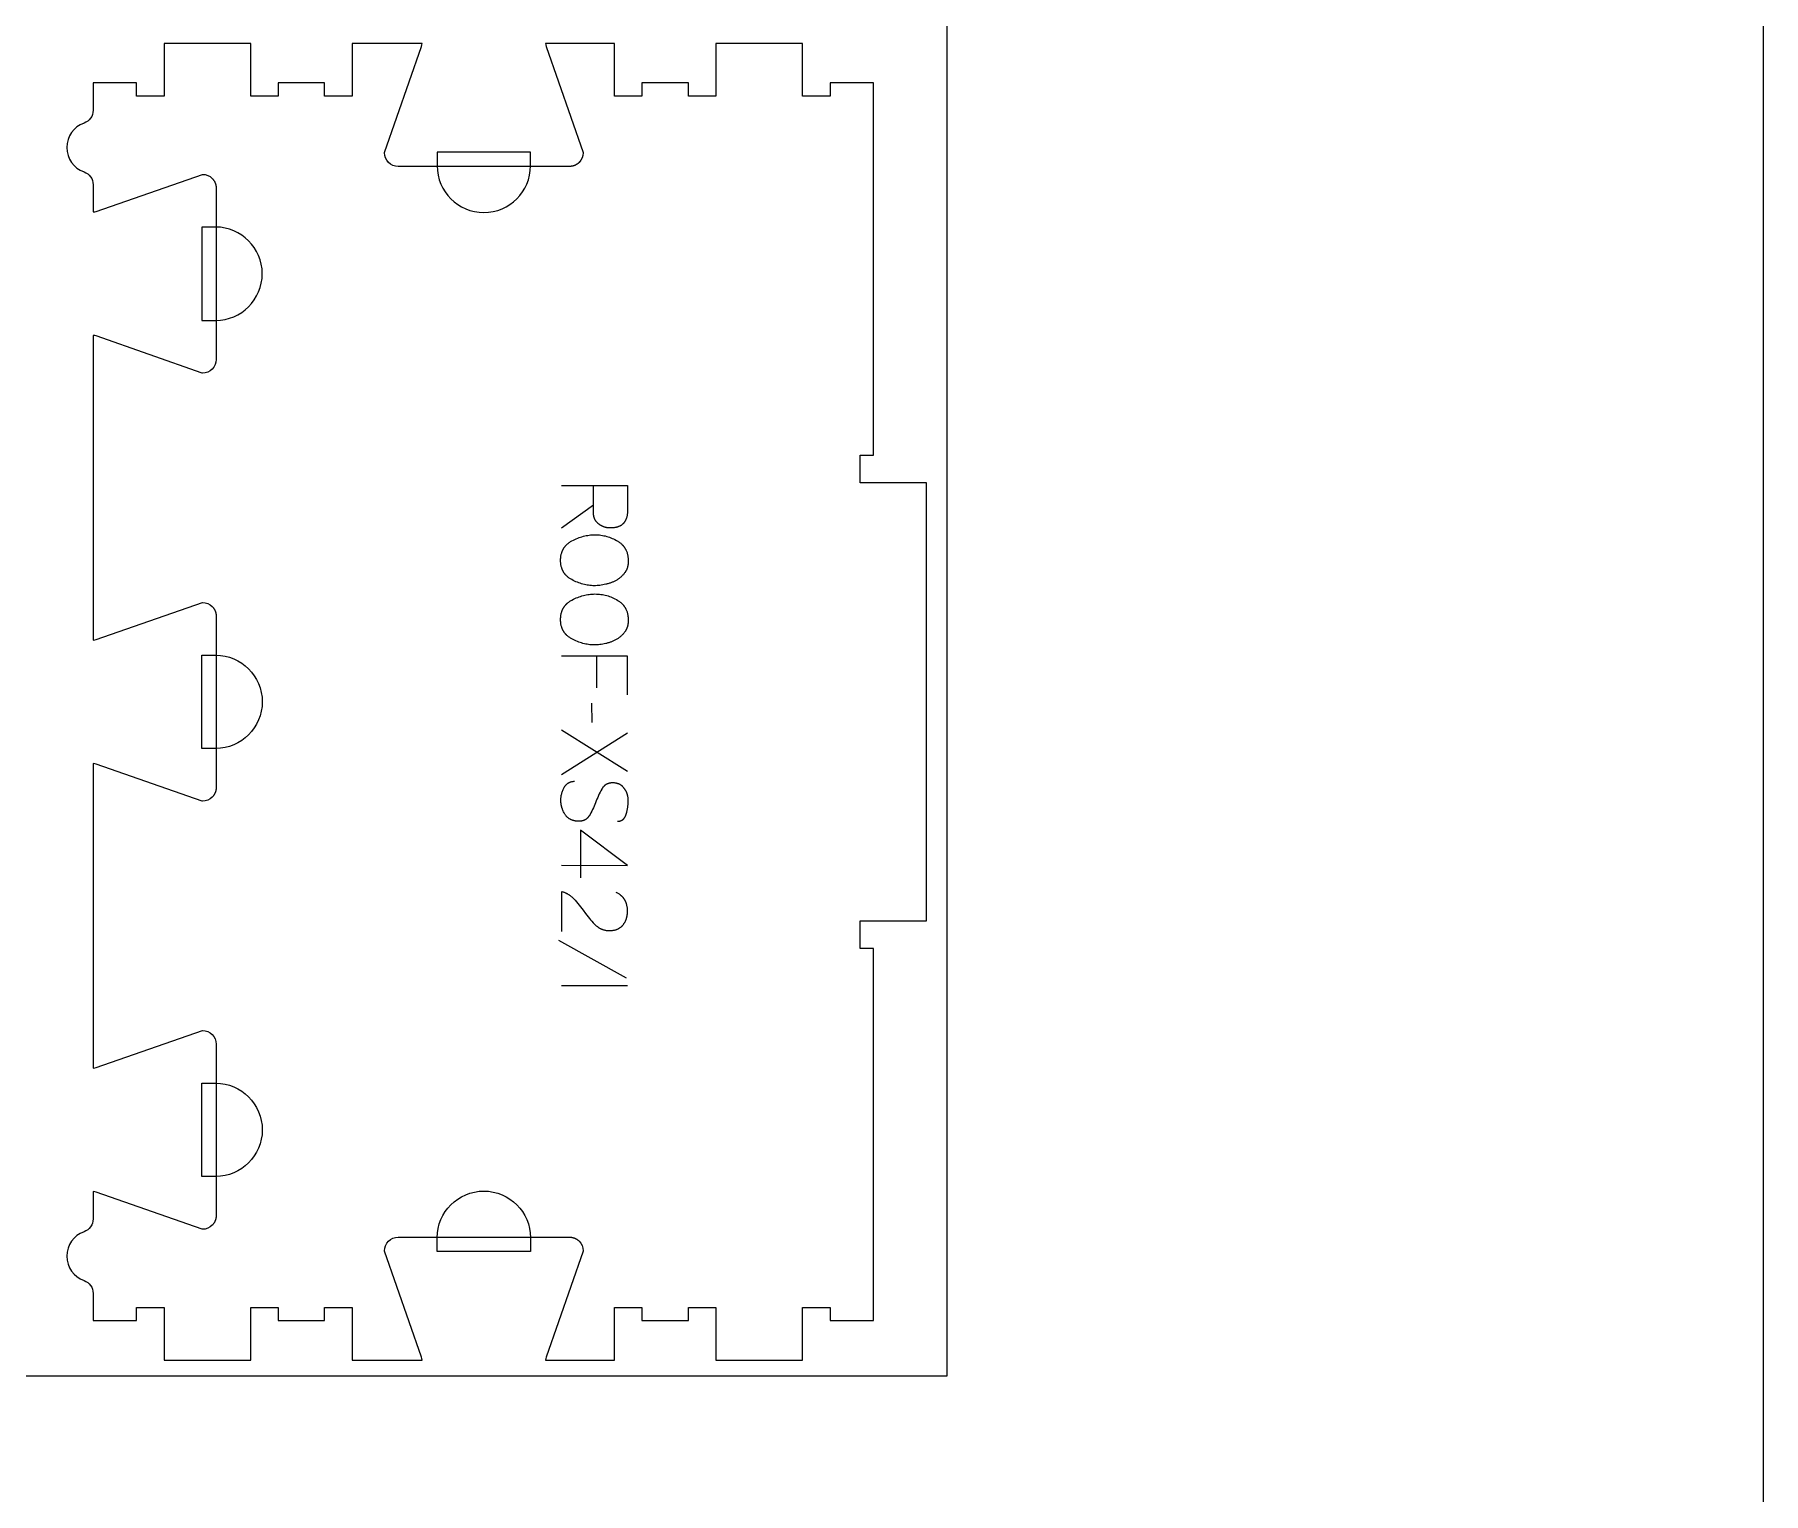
# Model space of a CAD drawing. Extents: x -17068 to -13885, y -84343 to -75479.
# Drawn here: x -14672 to -13885, y -77456 to -76792 of the extents above; entities that cross this region are included whole.
import ezdxf

# ---------------------------------------------------------------- set-up
doc = ezdxf.new("R2010")
doc.units = 0
for name, color, linetype in [('0_SHEET_SPRUCEPLY_2440X122', 1, 'CONTINUOUS'), ('1_ANYTOOL_1MMDEEP_LABELS_S', 2, 'CONTINUOUS'), ('4_ANYTOOL_CUTTHROUGH_OUTSI', 5, 'CONTINUOUS'), ('5_ANYTOOL_HALF_MILL_9MM_IN', 3, 'CONTINUOUS'), ('DONOTCUT', 18, 'CONTINUOUS')]:
    doc.layers.add(name, color=color, linetype=linetype)

msp = doc.modelspace()

# ---------------------------------------------------------------- linework, layer by layer
at = {"layer": '0_SHEET_SPRUCEPLY_2440X122'}
msp.add_lwpolyline([(-16696.52, -76182.96), (-16696.52, -77402.96), (-14256.52, -77402.96), (-14256.52, -76182.96)], close=True, dxfattribs=at)
at = {"layer": '1_ANYTOOL_1MMDEEP_LABELS_S'}
for points in [[(-14432.02, -76997.56), (-14402.02, -76997.56), (-14402.02, -77008.92), (-14402.03, -77009.41), (-14402.05, -77009.89), (-14402.07, -77010.12), (-14402.09, -77010.35), (-14402.12, -77010.57), (-14402.14, -77010.79), (-14402.18, -77011.01), (-14402.21, -77011.22), (-14402.25, -77011.43), (-14402.3, -77011.63), (-14402.34, -77011.83), (-14402.4, -77012.03), (-14402.45, -77012.22), (-14402.51, -77012.41), (-14402.57, -77012.59), (-14402.64, -77012.77), (-14402.71, -77012.95), (-14402.79, -77013.13), (-14402.87, -77013.29), (-14402.95, -77013.46), (-14403.03, -77013.62), (-14403.12, -77013.78), (-14403.22, -77013.93), (-14403.32, -77014.08), (-14403.42, -77014.23), (-14403.52, -77014.37), (-14403.63, -77014.51), (-14403.74, -77014.64), (-14403.86, -77014.77), (-14403.98, -77014.9), (-14404.11, -77015.02), (-14404.23, -77015.14), (-14404.37, -77015.26), (-14404.5, -77015.37), (-14404.64, -77015.47), (-14404.79, -77015.58), (-14404.93, -77015.68), (-14405.08, -77015.77), (-14405.24, -77015.86), (-14405.4, -77015.95), (-14405.56, -77016.03), (-14405.73, -77016.11), (-14405.9, -77016.19), (-14406.07, -77016.26), (-14406.25, -77016.33), (-14406.43, -77016.39), (-14406.62, -77016.45), (-14406.81, -77016.51), (-14407, -77016.56), (-14407.2, -77016.61), (-14407.4, -77016.66), (-14407.6, -77016.7), (-14407.81, -77016.74), (-14408.03, -77016.77), (-14408.24, -77016.8), (-14408.46, -77016.82), (-14408.69, -77016.84), (-14408.91, -77016.86), (-14409.38, -77016.89), (-14409.86, -77016.89), (-14410.04, -77016.89), (-14410.22, -77016.89), (-14410.39, -77016.88), (-14410.56, -77016.87), (-14410.74, -77016.85), (-14410.91, -77016.83), (-14411.08, -77016.81), (-14411.25, -77016.78), (-14411.42, -77016.75), (-14411.59, -77016.72), (-14411.75, -77016.68), (-14411.92, -77016.64), (-14412.08, -77016.6), (-14412.25, -77016.55), (-14412.41, -77016.5), (-14412.57, -77016.45), (-14412.74, -77016.39), (-14412.9, -77016.33), (-14413.06, -77016.27), (-14413.22, -77016.2), (-14413.37, -77016.13), (-14413.53, -77016.05), (-14413.69, -77015.97), (-14413.84, -77015.89), (-14414, -77015.81), (-14414.15, -77015.72), (-14414.3, -77015.63), (-14414.45, -77015.53), (-14414.6, -77015.43), (-14414.75, -77015.33), (-14414.9, -77015.22), (-14415.05, -77015.11), (-14415.19, -77015), (-14415.34, -77014.89), (-14415.47, -77014.77), (-14415.6, -77014.65), (-14415.73, -77014.53), (-14415.85, -77014.4), (-14415.97, -77014.28), (-14416.09, -77014.15), (-14416.2, -77014.02), (-14416.3, -77013.88), (-14416.4, -77013.75), (-14416.5, -77013.61), (-14416.59, -77013.47), (-14416.68, -77013.32), (-14416.76, -77013.18), (-14416.84, -77013.03), (-14416.91, -77012.88), (-14416.98, -77012.73), (-14417.05, -77012.57), (-14417.11, -77012.41), (-14417.17, -77012.25), (-14417.22, -77012.09), (-14417.26, -77011.93), (-14417.31, -77011.76), (-14417.35, -77011.59), (-14417.38, -77011.42), (-14417.41, -77011.24), (-14417.44, -77011.07), (-14417.46, -77010.89), (-14417.47, -77010.71), (-14417.49, -77010.52), (-14417.56, -77008.6), (-14417.58, -77006.56), (-14417.58, -76997.61)], [(-14417.58, -77006.56), (-14432.06, -77017.02)], [(-14402.02, -77092.84), (-14402.02, -77075.18), (-14432.02, -77075.18)], [(-14415.99, -77089.66), (-14415.99, -77075.18)], [(-14418.14, -77105.48), (-14418.22, -77096.69)], [(-14402.02, -77127.81), (-14432.02, -77108.91)], [(-14432.02, -77129.05), (-14402.02, -77110.11)], [(-14406.61, -77150.44), (-14406.42, -77150.43), (-14406.33, -77150.43), (-14406.23, -77150.42), (-14406.14, -77150.42), (-14406.05, -77150.41), (-14405.97, -77150.4), (-14405.88, -77150.38), (-14405.79, -77150.37), (-14405.71, -77150.36), (-14405.62, -77150.34), (-14405.54, -77150.32), (-14405.46, -77150.3), (-14405.38, -77150.28), (-14405.3, -77150.26), (-14405.22, -77150.23), (-14405.14, -77150.2), (-14405.06, -77150.18), (-14404.99, -77150.15), (-14404.91, -77150.12), (-14404.84, -77150.08), (-14404.76, -77150.05), (-14404.69, -77150.01), (-14404.62, -77149.97), (-14404.55, -77149.94), (-14404.48, -77149.89), (-14404.41, -77149.85), (-14404.35, -77149.81), (-14404.28, -77149.76), (-14404.22, -77149.72), (-14404.15, -77149.67), (-14404.09, -77149.62), (-14404.03, -77149.56), (-14403.97, -77149.51), (-14403.91, -77149.46), (-14403.85, -77149.4), (-14403.79, -77149.34), (-14403.73, -77149.28), (-14403.68, -77149.22), (-14403.62, -77149.15), (-14403.57, -77149.09), (-14403.52, -77149.02), (-14403.47, -77148.96), (-14403.42, -77148.89), (-14403.37, -77148.81), (-14403.32, -77148.74), (-14403.27, -77148.67), (-14403.22, -77148.59), (-14403.18, -77148.51), (-14403.13, -77148.43), (-14403.09, -77148.35), (-14403.05, -77148.27), (-14402.97, -77148.1), (-14402.89, -77147.93), (-14402.82, -77147.74), (-14402.75, -77147.55), (-14402.68, -77147.36), (-14402.62, -77147.16), (-14402.4, -77146.34), (-14402.21, -77145.55), (-14402.05, -77144.76), (-14401.91, -77143.99), (-14401.86, -77143.61), (-14401.81, -77143.23), (-14401.77, -77142.86), (-14401.74, -77142.49), (-14401.71, -77142.13), (-14401.69, -77141.76), (-14401.68, -77141.41), (-14401.68, -77141.05), (-14401.68, -77140.86), (-14401.69, -77140.66), (-14401.69, -77140.47), (-14401.71, -77140.28), (-14401.72, -77140.09), (-14401.74, -77139.9), (-14401.77, -77139.71), (-14401.79, -77139.53), (-14401.82, -77139.34), (-14401.86, -77139.16), (-14401.89, -77138.98), (-14401.93, -77138.79), (-14401.98, -77138.61), (-14402.03, -77138.44), (-14402.08, -77138.26), (-14402.13, -77138.08), (-14402.19, -77137.91), (-14402.25, -77137.73), (-14402.32, -77137.56), (-14402.39, -77137.39), (-14402.46, -77137.22), (-14402.54, -77137.05), (-14402.62, -77136.88), (-14402.7, -77136.72), (-14402.79, -77136.55), (-14402.88, -77136.39), (-14402.98, -77136.23), (-14403.07, -77136.07), (-14403.17, -77135.91), (-14403.28, -77135.75), (-14403.39, -77135.59), (-14403.5, -77135.44), (-14403.62, -77135.28), (-14403.73, -77135.13), (-14403.86, -77134.99), (-14403.98, -77134.85), (-14404.11, -77134.72), (-14404.24, -77134.59), (-14404.37, -77134.47), (-14404.51, -77134.35), (-14404.65, -77134.23), (-14404.79, -77134.12), (-14404.94, -77134.02), (-14405.09, -77133.92), (-14405.24, -77133.83), (-14405.39, -77133.74), (-14405.55, -77133.65), (-14405.71, -77133.57), (-14405.88, -77133.5), (-14406.04, -77133.43), (-14406.21, -77133.36), (-14406.39, -77133.3), (-14406.56, -77133.24), (-14406.74, -77133.19), (-14406.93, -77133.15), (-14407.11, -77133.11), (-14407.3, -77133.07), (-14407.49, -77133.04), (-14407.69, -77133.01), (-14407.88, -77132.99), (-14408.09, -77132.97), (-14408.29, -77132.96), (-14408.5, -77132.95), (-14408.71, -77132.95), (-14408.92, -77132.95), (-14409.13, -77132.96), (-14409.34, -77132.97), (-14409.55, -77132.99), (-14409.75, -77133.02), (-14409.94, -77133.05), (-14410.14, -77133.09), (-14410.32, -77133.13), (-14410.51, -77133.17), (-14410.69, -77133.23), (-14410.87, -77133.28), (-14411.05, -77133.35), (-14411.13, -77133.38), (-14411.22, -77133.42), (-14411.3, -77133.45), (-14411.38, -77133.49), (-14411.47, -77133.53), (-14411.55, -77133.57), (-14411.63, -77133.61), (-14411.71, -77133.66), (-14411.79, -77133.7), (-14411.86, -77133.75), (-14411.94, -77133.8), (-14412.02, -77133.84), (-14412.09, -77133.9), (-14412.16, -77133.95), (-14412.24, -77134), (-14412.31, -77134.05), (-14412.38, -77134.11), (-14412.45, -77134.17), (-14412.52, -77134.23), (-14412.59, -77134.29), (-14412.66, -77134.35), (-14412.72, -77134.41), (-14412.79, -77134.48), (-14412.85, -77134.54), (-14412.98, -77134.68), (-14413.1, -77134.82), (-14413.22, -77134.96), (-14413.34, -77135.12), (-14413.45, -77135.27), (-14413.56, -77135.44), (-14413.66, -77135.6), (-14413.76, -77135.78), (-14414.15, -77136.49), (-14414.53, -77137.22), (-14414.9, -77137.97), (-14415.26, -77138.74), (-14415.6, -77139.52), (-14415.94, -77140.31), (-14416.26, -77141.12), (-14416.57, -77141.95), (-14416.88, -77142.78), (-14417.21, -77143.58), (-14417.56, -77144.37), (-14417.92, -77145.13), (-14418.29, -77145.88), (-14418.68, -77146.6), (-14419.09, -77147.31), (-14419.51, -77147.99), (-14419.62, -77148.16), (-14419.73, -77148.32), (-14419.85, -77148.47), (-14419.91, -77148.55), (-14419.97, -77148.62), (-14420.03, -77148.69), (-14420.09, -77148.76), (-14420.16, -77148.83), (-14420.22, -77148.9), (-14420.29, -77148.97), (-14420.35, -77149.03), (-14420.42, -77149.09), (-14420.49, -77149.16), (-14420.56, -77149.22), (-14420.63, -77149.27), (-14420.7, -77149.33), (-14420.78, -77149.39), (-14420.85, -77149.44), (-14420.92, -77149.49), (-14421, -77149.55), (-14421.08, -77149.6), (-14421.15, -77149.64), (-14421.23, -77149.69), (-14421.31, -77149.74), (-14421.39, -77149.78), (-14421.47, -77149.82), (-14421.56, -77149.86), (-14421.64, -77149.9), (-14421.72, -77149.94), (-14421.81, -77149.98), (-14421.9, -77150.01), (-14421.98, -77150.05), (-14422.07, -77150.08), (-14422.16, -77150.11), (-14422.25, -77150.14), (-14422.34, -77150.17), (-14422.44, -77150.2), (-14422.62, -77150.24), (-14422.82, -77150.29), (-14423.01, -77150.32), (-14423.21, -77150.36), (-14423.41, -77150.38), (-14423.62, -77150.4), (-14423.83, -77150.41), (-14424.05, -77150.42), (-14424.27, -77150.42), (-14424.49, -77150.42), (-14424.72, -77150.41), (-14424.95, -77150.39), (-14425.18, -77150.37), (-14425.41, -77150.35), (-14425.63, -77150.31), (-14425.85, -77150.28), (-14426.07, -77150.24), (-14426.28, -77150.19), (-14426.49, -77150.14), (-14426.69, -77150.08), (-14426.9, -77150.02), (-14427.09, -77149.95), (-14427.29, -77149.88), (-14427.48, -77149.81), (-14427.66, -77149.72), (-14427.85, -77149.64), (-14428.03, -77149.55), (-14428.2, -77149.45), (-14428.37, -77149.35), (-14428.54, -77149.24), (-14428.71, -77149.13), (-14428.87, -77149.01), (-14429.02, -77148.89), (-14429.18, -77148.76), (-14429.32, -77148.63), (-14429.47, -77148.5), (-14429.61, -77148.35), (-14429.75, -77148.21), (-14429.88, -77148.06), (-14430.01, -77147.9), (-14430.14, -77147.74), (-14430.26, -77147.57), (-14430.38, -77147.4), (-14430.5, -77147.22), (-14430.72, -77146.86), (-14430.93, -77146.5), (-14431.12, -77146.13), (-14431.3, -77145.76), (-14431.46, -77145.38), (-14431.62, -77145), (-14431.69, -77144.81), (-14431.75, -77144.62), (-14431.82, -77144.43), (-14431.88, -77144.24), (-14431.93, -77144.04), (-14431.99, -77143.85), (-14432.04, -77143.65), (-14432.08, -77143.46), (-14432.12, -77143.26), (-14432.16, -77143.06), (-14432.2, -77142.86), (-14432.23, -77142.66), (-14432.26, -77142.46), (-14432.29, -77142.26), (-14432.33, -77141.85), (-14432.35, -77141.44), (-14432.36, -77141.03), (-14432.36, -77140.62), (-14432.35, -77140.21), (-14432.32, -77139.8), (-14432.28, -77139.4), (-14432.23, -77139.01), (-14432.17, -77138.62), (-14432.09, -77138.23), (-14432, -77137.85), (-14431.9, -77137.47), (-14431.78, -77137.1), (-14431.65, -77136.74), (-14431.51, -77136.37), (-14431.36, -77136.01), (-14431.19, -77135.66), (-14431.01, -77135.31), (-14430.82, -77134.96), (-14430.72, -77134.8), (-14430.62, -77134.63), (-14430.51, -77134.47), (-14430.4, -77134.32), (-14430.29, -77134.17), (-14430.17, -77134.03), (-14430.06, -77133.9), (-14429.93, -77133.76), (-14429.81, -77133.64), (-14429.68, -77133.52), (-14429.55, -77133.4), (-14429.42, -77133.29), (-14429.35, -77133.24), (-14429.29, -77133.19), (-14429.22, -77133.14), (-14429.15, -77133.09), (-14429.08, -77133.04), (-14429.01, -77133), (-14428.93, -77132.95), (-14428.86, -77132.91), (-14428.79, -77132.86), (-14428.71, -77132.82), (-14428.64, -77132.78), (-14428.56, -77132.75), (-14428.49, -77132.71), (-14428.41, -77132.67), (-14428.33, -77132.64), (-14428.25, -77132.61), (-14428.17, -77132.58), (-14428.09, -77132.55), (-14428.01, -77132.52), (-14427.93, -77132.49), (-14427.77, -77132.44), (-14427.6, -77132.39), (-14427.43, -77132.35), (-14427.25, -77132.32), (-14427.08, -77132.29), (-14426.9, -77132.26), (-14426.72, -77132.25), (-14426.53, -77132.23), (-14426.34, -77132.22), (-14426.15, -77132.22)], [(-14432.02, -77170.45), (-14401.98, -77170.49), (-14423.36, -77154.46)], [(-14423.36, -77154.46), (-14423.36, -77176.24)], [(-14431.98, -77200.66), (-14431.94, -77182.36), (-14431.48, -77182.51), (-14431.26, -77182.59), (-14431.03, -77182.67), (-14430.81, -77182.76), (-14430.6, -77182.85), (-14430.38, -77182.94), (-14430.17, -77183.04), (-14429.96, -77183.14), (-14429.75, -77183.24), (-14429.55, -77183.35), (-14429.34, -77183.46), (-14429.14, -77183.57), (-14428.94, -77183.69), (-14428.75, -77183.81), (-14428.56, -77183.93), (-14428.36, -77184.06), (-14428.18, -77184.19), (-14427.99, -77184.33), (-14427.81, -77184.47), (-14427.62, -77184.61), (-14427.44, -77184.76), (-14427.27, -77184.91), (-14427.09, -77185.06), (-14426.92, -77185.22), (-14426.75, -77185.38), (-14426.59, -77185.54), (-14426.42, -77185.71), (-14426.26, -77185.88), (-14426.1, -77186.05), (-14425.79, -77186.41), (-14424.57, -77187.89), (-14423.38, -77189.38), (-14422.22, -77190.89), (-14421.09, -77192.41), (-14420.53, -77193.17), (-14419.96, -77193.9), (-14419.39, -77194.61), (-14418.8, -77195.3), (-14418.21, -77195.97), (-14417.61, -77196.61), (-14417, -77197.24), (-14416.38, -77197.84), (-14416.22, -77197.98), (-14416.06, -77198.12), (-14415.9, -77198.26), (-14415.74, -77198.39), (-14415.57, -77198.51), (-14415.41, -77198.64), (-14415.24, -77198.75), (-14415.06, -77198.87), (-14414.89, -77198.98), (-14414.71, -77199.08), (-14414.53, -77199.18), (-14414.35, -77199.27), (-14414.17, -77199.36), (-14413.98, -77199.45), (-14413.79, -77199.53), (-14413.6, -77199.6), (-14413.41, -77199.67), (-14413.22, -77199.74), (-14413.02, -77199.8), (-14412.82, -77199.86), (-14412.62, -77199.91), (-14412.41, -77199.96), (-14412.21, -77200.01), (-14412, -77200.05), (-14411.79, -77200.08), (-14411.58, -77200.11), (-14411.36, -77200.14), (-14411.14, -77200.16), (-14410.92, -77200.17), (-14410.7, -77200.18), (-14410.48, -77200.19), (-14410.25, -77200.19), (-14410, -77200.19), (-14409.75, -77200.18), (-14409.51, -77200.17), (-14409.27, -77200.15), (-14409.04, -77200.13), (-14408.81, -77200.1), (-14408.58, -77200.07), (-14408.36, -77200.03), (-14408.14, -77199.99), (-14407.92, -77199.95), (-14407.71, -77199.89), (-14407.5, -77199.84), (-14407.29, -77199.78), (-14407.09, -77199.71), (-14406.9, -77199.64), (-14406.7, -77199.56), (-14406.51, -77199.48), (-14406.33, -77199.39), (-14406.15, -77199.3), (-14405.97, -77199.21), (-14405.79, -77199.1), (-14405.62, -77199), (-14405.46, -77198.89), (-14405.29, -77198.77), (-14405.13, -77198.65), (-14404.98, -77198.52), (-14404.82, -77198.39), (-14404.68, -77198.26), (-14404.53, -77198.12), (-14404.39, -77197.97), (-14404.25, -77197.82), (-14404.12, -77197.66), (-14403.99, -77197.5), (-14403.87, -77197.34), (-14403.75, -77197.18), (-14403.63, -77197.01), (-14403.52, -77196.84), (-14403.41, -77196.67), (-14403.3, -77196.49), (-14403.2, -77196.32), (-14403.11, -77196.14), (-14403.01, -77195.95), (-14402.93, -77195.77), (-14402.84, -77195.58), (-14402.76, -77195.39), (-14402.69, -77195.2), (-14402.61, -77195), (-14402.55, -77194.8), (-14402.48, -77194.6), (-14402.42, -77194.4), (-14402.37, -77194.19), (-14402.32, -77193.98), (-14402.27, -77193.77), (-14402.23, -77193.56), (-14402.19, -77193.34), (-14402.15, -77193.12), (-14402.12, -77192.9), (-14402.1, -77192.68), (-14402.07, -77192.45), (-14402.05, -77192.22), (-14402.04, -77191.99), (-14402.03, -77191.76), (-14402.02, -77191.28), (-14402.03, -77190.91), (-14402.04, -77190.55), (-14402.07, -77190.2), (-14402.1, -77189.85), (-14402.15, -77189.51), (-14402.2, -77189.18), (-14402.27, -77188.85), (-14402.34, -77188.53), (-14402.42, -77188.22), (-14402.47, -77188.06), (-14402.52, -77187.91), (-14402.57, -77187.76), (-14402.62, -77187.61), (-14402.68, -77187.46), (-14402.74, -77187.31), (-14402.8, -77187.17), (-14402.86, -77187.02), (-14402.93, -77186.88), (-14403, -77186.74), (-14403.07, -77186.61), (-14403.14, -77186.47), (-14403.22, -77186.33), (-14403.3, -77186.2), (-14403.38, -77186.07), (-14403.46, -77185.94), (-14403.55, -77185.81), (-14403.63, -77185.68), (-14403.73, -77185.56), (-14403.82, -77185.43), (-14403.92, -77185.31), (-14404.01, -77185.19), (-14404.11, -77185.07), (-14404.22, -77184.96), (-14404.32, -77184.84), (-14404.43, -77184.73), (-14404.54, -77184.61), (-14404.66, -77184.5), (-14404.77, -77184.39), (-14404.89, -77184.29), (-14405.01, -77184.18), (-14405.13, -77184.08), (-14405.39, -77183.87), (-14405.65, -77183.68), (-14405.93, -77183.49), (-14406.21, -77183.3), (-14406.5, -77183.13), (-14406.81, -77182.96), (-14407.12, -77182.79)], [(-14402.49, -77221.88), (-14433.26, -77204.69)], [(-14402.02, -77225.39), (-14432.02, -77225.39)]]:
    msp.add_lwpolyline(points, dxfattribs=at)
for points in [[(-14401.68, -77032.02), (-14401.68, -77032.39), (-14401.7, -77032.76), (-14401.73, -77033.11), (-14401.77, -77033.47), (-14401.8, -77033.64), (-14401.82, -77033.81), (-14401.85, -77033.98), (-14401.89, -77034.14), (-14401.92, -77034.31), (-14401.96, -77034.47), (-14402, -77034.64), (-14402.05, -77034.8), (-14402.1, -77034.95), (-14402.15, -77035.11), (-14402.2, -77035.27), (-14402.26, -77035.42), (-14402.32, -77035.57), (-14402.38, -77035.72), (-14402.44, -77035.87), (-14402.51, -77036.02), (-14402.58, -77036.16), (-14402.65, -77036.3), (-14402.73, -77036.44), (-14402.81, -77036.58), (-14402.89, -77036.72), (-14402.98, -77036.86), (-14403.07, -77036.99), (-14403.16, -77037.12), (-14403.34, -77037.38), (-14403.54, -77037.63), (-14403.74, -77037.88), (-14403.95, -77038.12), (-14404.16, -77038.36), (-14404.38, -77038.59), (-14404.6, -77038.82), (-14404.83, -77039.03), (-14405.07, -77039.25), (-14405.31, -77039.45), (-14405.56, -77039.65), (-14405.82, -77039.85), (-14406.08, -77040.04), (-14406.35, -77040.22), (-14406.63, -77040.4), (-14406.91, -77040.57), (-14407.19, -77040.74), (-14407.48, -77040.9), (-14407.78, -77041.05), (-14408.07, -77041.2), (-14408.37, -77041.34), (-14408.68, -77041.48), (-14408.98, -77041.61), (-14409.3, -77041.74), (-14409.61, -77041.86), (-14409.93, -77041.97), (-14410.25, -77042.08), (-14410.58, -77042.19), (-14410.91, -77042.28), (-14411.24, -77042.38), (-14411.58, -77042.46), (-14411.92, -77042.54), (-14412.6, -77042.69), (-14413.28, -77042.81), (-14413.95, -77042.92), (-14414.61, -77043.01), (-14415.27, -77043.08), (-14415.91, -77043.13), (-14416.56, -77043.15), (-14417.19, -77043.16), (-14417.83, -77043.15), (-14418.47, -77043.12), (-14419.11, -77043.07), (-14419.74, -77042.99), (-14420.38, -77042.89), (-14421.02, -77042.78), (-14421.66, -77042.64), (-14422.29, -77042.47), (-14422.93, -77042.29), (-14423.57, -77042.08), (-14424.21, -77041.86), (-14424.84, -77041.61), (-14425.48, -77041.34), (-14426.12, -77041.05), (-14426.76, -77040.73), (-14427.39, -77040.4), (-14427.71, -77040.22), (-14428.01, -77040.04), (-14428.3, -77039.85), (-14428.59, -77039.66), (-14428.86, -77039.46), (-14429.13, -77039.25), (-14429.38, -77039.04), (-14429.62, -77038.82), (-14429.74, -77038.71), (-14429.86, -77038.59), (-14429.97, -77038.48), (-14430.08, -77038.36), (-14430.19, -77038.24), (-14430.3, -77038.12), (-14430.4, -77038), (-14430.5, -77037.88), (-14430.6, -77037.75), (-14430.69, -77037.63), (-14430.79, -77037.5), (-14430.88, -77037.37), (-14430.97, -77037.24), (-14431.05, -77037.11), (-14431.14, -77036.97), (-14431.22, -77036.84), (-14431.3, -77036.7), (-14431.37, -77036.56), (-14431.45, -77036.42), (-14431.52, -77036.28), (-14431.58, -77036.14), (-14431.65, -77035.99), (-14431.71, -77035.85), (-14431.78, -77035.7), (-14431.83, -77035.55), (-14431.89, -77035.4), (-14431.94, -77035.24), (-14431.99, -77035.09), (-14432.09, -77034.78), (-14432.17, -77034.46), (-14432.25, -77034.13), (-14432.31, -77033.8), (-14432.37, -77033.46), (-14432.41, -77033.12), (-14432.45, -77032.77), (-14432.47, -77032.41), (-14432.49, -77032.05), (-14432.49, -77031.68), (-14432.49, -77031.3), (-14432.47, -77030.92), (-14432.45, -77030.55), (-14432.41, -77030.19), (-14432.37, -77029.83), (-14432.31, -77029.48), (-14432.24, -77029.14), (-14432.17, -77028.81), (-14432.08, -77028.48), (-14431.99, -77028.15), (-14431.93, -77028), (-14431.88, -77027.84), (-14431.82, -77027.68), (-14431.76, -77027.53), (-14431.7, -77027.38), (-14431.64, -77027.23), (-14431.57, -77027.08), (-14431.5, -77026.93), (-14431.43, -77026.79), (-14431.35, -77026.64), (-14431.28, -77026.5), (-14431.2, -77026.36), (-14431.11, -77026.22), (-14431.03, -77026.08), (-14430.94, -77025.95), (-14430.85, -77025.81), (-14430.76, -77025.68), (-14430.66, -77025.55), (-14430.57, -77025.42), (-14430.47, -77025.3), (-14430.36, -77025.17), (-14430.26, -77025.05), (-14430.15, -77024.92), (-14430.04, -77024.8), (-14429.93, -77024.68), (-14429.81, -77024.57), (-14429.7, -77024.45), (-14429.58, -77024.34), (-14429.45, -77024.23), (-14429.33, -77024.12), (-14429.07, -77023.9), (-14428.8, -77023.69), (-14428.52, -77023.49), (-14428.23, -77023.29), (-14427.93, -77023.1), (-14427.63, -77022.92), (-14427.31, -77022.74), (-14426.66, -77022.41), (-14426.01, -77022.09), (-14425.36, -77021.8), (-14424.71, -77021.53), (-14424.06, -77021.29), (-14423.41, -77021.06), (-14422.76, -77020.85), (-14422.11, -77020.67), (-14421.46, -77020.51), (-14420.81, -77020.37), (-14420.16, -77020.25), (-14419.5, -77020.15), (-14418.85, -77020.08), (-14418.2, -77020.02), (-14417.55, -77019.99), (-14416.89, -77019.98), (-14416.2, -77019.99), (-14415.51, -77020.02), (-14414.83, -77020.08), (-14414.15, -77020.16), (-14413.48, -77020.26), (-14412.82, -77020.39), (-14412.16, -77020.53), (-14411.51, -77020.7), (-14410.86, -77020.89), (-14410.22, -77021.11), (-14409.59, -77021.35), (-14408.96, -77021.61), (-14408.33, -77021.89), (-14407.72, -77022.19), (-14407.11, -77022.52), (-14406.5, -77022.87), (-14406.2, -77023.06), (-14405.92, -77023.25), (-14405.64, -77023.44), (-14405.37, -77023.65), (-14405.11, -77023.86), (-14404.86, -77024.07), (-14404.62, -77024.3), (-14404.39, -77024.53), (-14404.28, -77024.65), (-14404.17, -77024.76), (-14404.06, -77024.89), (-14403.96, -77025.01), (-14403.85, -77025.13), (-14403.75, -77025.26), (-14403.66, -77025.39), (-14403.56, -77025.51), (-14403.47, -77025.64), (-14403.38, -77025.78), (-14403.29, -77025.91), (-14403.2, -77026.05), (-14403.12, -77026.18), (-14403.04, -77026.32), (-14402.96, -77026.46), (-14402.88, -77026.61), (-14402.81, -77026.75), (-14402.74, -77026.89), (-14402.6, -77027.19), (-14402.47, -77027.49), (-14402.36, -77027.8), (-14402.25, -77028.12), (-14402.15, -77028.44), (-14402.06, -77028.77), (-14401.98, -77029.1), (-14401.91, -77029.44), (-14401.85, -77029.79), (-14401.8, -77030.15), (-14401.75, -77030.51), (-14401.72, -77030.88), (-14401.7, -77031.25), (-14401.68, -77031.63)], [(-14401.68, -77058.98), (-14401.68, -77059.35), (-14401.7, -77059.71), (-14401.73, -77060.07), (-14401.77, -77060.42), (-14401.8, -77060.59), (-14401.82, -77060.77), (-14401.85, -77060.93), (-14401.89, -77061.1), (-14401.92, -77061.27), (-14401.96, -77061.43), (-14402, -77061.59), (-14402.05, -77061.75), (-14402.1, -77061.91), (-14402.15, -77062.07), (-14402.2, -77062.22), (-14402.26, -77062.38), (-14402.32, -77062.53), (-14402.38, -77062.68), (-14402.44, -77062.83), (-14402.51, -77062.97), (-14402.58, -77063.12), (-14402.65, -77063.26), (-14402.73, -77063.4), (-14402.81, -77063.54), (-14402.89, -77063.68), (-14402.98, -77063.81), (-14403.07, -77063.95), (-14403.16, -77064.08), (-14403.34, -77064.34), (-14403.54, -77064.59), (-14403.74, -77064.84), (-14403.95, -77065.08), (-14404.16, -77065.32), (-14404.38, -77065.55), (-14404.6, -77065.77), (-14404.83, -77065.99), (-14405.07, -77066.2), (-14405.31, -77066.41), (-14405.56, -77066.61), (-14405.82, -77066.81), (-14406.08, -77067), (-14406.35, -77067.18), (-14406.63, -77067.36), (-14406.91, -77067.53), (-14407.19, -77067.69), (-14407.48, -77067.85), (-14407.78, -77068.01), (-14408.07, -77068.16), (-14408.37, -77068.3), (-14408.68, -77068.44), (-14408.98, -77068.57), (-14409.3, -77068.7), (-14409.61, -77068.82), (-14409.93, -77068.93), (-14410.25, -77069.04), (-14410.58, -77069.14), (-14410.91, -77069.24), (-14411.24, -77069.33), (-14411.58, -77069.42), (-14411.92, -77069.5), (-14412.6, -77069.65), (-14413.28, -77069.77), (-14413.95, -77069.88), (-14414.61, -77069.97), (-14415.27, -77070.03), (-14415.91, -77070.08), (-14416.56, -77070.11), (-14417.19, -77070.12), (-14417.83, -77070.11), (-14418.47, -77070.08), (-14419.11, -77070.02), (-14419.74, -77069.95), (-14420.38, -77069.85), (-14421.02, -77069.73), (-14421.66, -77069.59), (-14422.29, -77069.43), (-14422.93, -77069.25), (-14423.57, -77069.04), (-14424.21, -77068.81), (-14424.84, -77068.57), (-14425.48, -77068.3), (-14426.12, -77068), (-14426.76, -77067.69), (-14427.39, -77067.36), (-14427.71, -77067.18), (-14428.01, -77067), (-14428.3, -77066.81), (-14428.59, -77066.62), (-14428.86, -77066.42), (-14429.13, -77066.21), (-14429.38, -77065.99), (-14429.62, -77065.78), (-14429.74, -77065.66), (-14429.86, -77065.55), (-14429.97, -77065.43), (-14430.08, -77065.32), (-14430.19, -77065.2), (-14430.3, -77065.08), (-14430.4, -77064.96), (-14430.5, -77064.83), (-14430.6, -77064.71), (-14430.69, -77064.58), (-14430.79, -77064.46), (-14430.88, -77064.33), (-14430.97, -77064.2), (-14431.05, -77064.06), (-14431.14, -77063.93), (-14431.22, -77063.79), (-14431.3, -77063.66), (-14431.37, -77063.52), (-14431.45, -77063.38), (-14431.52, -77063.24), (-14431.58, -77063.09), (-14431.65, -77062.95), (-14431.71, -77062.8), (-14431.78, -77062.65), (-14431.83, -77062.51), (-14431.89, -77062.35), (-14431.94, -77062.2), (-14431.99, -77062.05), (-14432.09, -77061.73), (-14432.17, -77061.41), (-14432.25, -77061.09), (-14432.31, -77060.76), (-14432.37, -77060.42), (-14432.41, -77060.08), (-14432.45, -77059.72), (-14432.47, -77059.37), (-14432.49, -77059), (-14432.49, -77058.64), (-14432.49, -77058.25), (-14432.47, -77057.88), (-14432.45, -77057.51), (-14432.41, -77057.15), (-14432.37, -77056.79), (-14432.31, -77056.44), (-14432.24, -77056.1), (-14432.17, -77055.76), (-14432.08, -77055.43), (-14431.99, -77055.11), (-14431.93, -77054.95), (-14431.88, -77054.8), (-14431.82, -77054.64), (-14431.76, -77054.49), (-14431.7, -77054.33), (-14431.64, -77054.18), (-14431.57, -77054.03), (-14431.5, -77053.89), (-14431.43, -77053.74), (-14431.35, -77053.6), (-14431.28, -77053.46), (-14431.2, -77053.32), (-14431.11, -77053.18), (-14431.03, -77053.04), (-14430.94, -77052.9), (-14430.85, -77052.77), (-14430.76, -77052.64), (-14430.66, -77052.51), (-14430.57, -77052.38), (-14430.47, -77052.25), (-14430.36, -77052.13), (-14430.26, -77052), (-14430.15, -77051.88), (-14430.04, -77051.76), (-14429.93, -77051.64), (-14429.81, -77051.52), (-14429.7, -77051.41), (-14429.58, -77051.3), (-14429.45, -77051.18), (-14429.33, -77051.07), (-14429.07, -77050.86), (-14428.8, -77050.65), (-14428.52, -77050.44), (-14428.23, -77050.25), (-14427.93, -77050.06), (-14427.63, -77049.88), (-14427.31, -77049.7), (-14426.66, -77049.37), (-14426.01, -77049.05), (-14425.36, -77048.76), (-14424.71, -77048.49), (-14424.06, -77048.24), (-14423.41, -77048.02), (-14422.76, -77047.81), (-14422.11, -77047.63), (-14421.46, -77047.46), (-14420.81, -77047.32), (-14420.16, -77047.21), (-14419.5, -77047.11), (-14418.85, -77047.03), (-14418.2, -77046.98), (-14417.55, -77046.95), (-14416.89, -77046.94), (-14416.2, -77046.95), (-14415.51, -77046.98), (-14414.83, -77047.04), (-14414.15, -77047.12), (-14413.48, -77047.22), (-14412.82, -77047.34), (-14412.16, -77047.49), (-14411.51, -77047.66), (-14410.86, -77047.85), (-14410.22, -77048.07), (-14409.59, -77048.3), (-14408.96, -77048.56), (-14408.33, -77048.85), (-14407.72, -77049.15), (-14407.11, -77049.48), (-14406.5, -77049.83), (-14406.2, -77050.01), (-14405.92, -77050.2), (-14405.64, -77050.4), (-14405.37, -77050.6), (-14405.11, -77050.81), (-14404.86, -77051.03), (-14404.62, -77051.26), (-14404.39, -77051.49), (-14404.28, -77051.6), (-14404.17, -77051.72), (-14404.06, -77051.84), (-14403.96, -77051.97), (-14403.85, -77052.09), (-14403.75, -77052.21), (-14403.66, -77052.34), (-14403.56, -77052.47), (-14403.47, -77052.6), (-14403.38, -77052.73), (-14403.29, -77052.87), (-14403.2, -77053), (-14403.12, -77053.14), (-14403.04, -77053.28), (-14402.96, -77053.42), (-14402.88, -77053.56), (-14402.81, -77053.71), (-14402.74, -77053.85), (-14402.6, -77054.15), (-14402.47, -77054.45), (-14402.36, -77054.76), (-14402.25, -77055.07), (-14402.15, -77055.4), (-14402.06, -77055.73), (-14401.98, -77056.06), (-14401.91, -77056.4), (-14401.85, -77056.75), (-14401.8, -77057.11), (-14401.75, -77057.47), (-14401.72, -77057.83), (-14401.7, -77058.21), (-14401.68, -77058.59)]]:
    msp.add_lwpolyline(points, close=True, dxfattribs=at)
at = {"layer": '4_ANYTOOL_CUTTHROUGH_OUTSI', "color": 5}
msp.add_lwpolyline([(-14649.49, -77359.48, -0.317837), (-14645.32, -77365.37), (-14645.32, -77377.78), (-14625.56, -77377.78), (-14625.56, -77371.78), (-14613.06, -77371.78), (-14613.06, -77395.78), (-14573.56, -77395.78), (-14573.56, -77371.78), (-14561.06, -77371.78), (-14561.06, -77377.78), (-14539.93, -77377.78), (-14539.93, -77371.78), (-14527.43, -77371.78), (-14527.43, -77395.78), (-14495.53, -77395.78), (-14495.53, -77395.78, 0.061485), (-14495.77, -77394.39), (-14512.68, -77346.07), (-14512.68, -77346.03), (-14512.68, -77346.03, -0.414214), (-14506.43, -77339.78), (-14428.43, -77339.78), (-14428.28, -77339.78), (-14428.13, -77339.79), (-14427.98, -77339.79), (-14427.83, -77339.81), (-14427.67, -77339.82), (-14427.52, -77339.84), (-14427.37, -77339.87), (-14427.22, -77339.9), (-14427.07, -77339.93), (-14426.92, -77339.96), (-14426.77, -77340), (-14426.62, -77340.05), (-14426.47, -77340.09), (-14426.33, -77340.14), (-14426.18, -77340.2), (-14426.04, -77340.25), (-14425.89, -77340.32), (-14425.75, -77340.38), (-14425.61, -77340.45), (-14425.48, -77340.52), (-14425.34, -77340.59), (-14425.21, -77340.67), (-14425.08, -77340.75), (-14424.95, -77340.84), (-14424.82, -77340.93), (-14424.7, -77341.02), (-14424.57, -77341.11), (-14424.46, -77341.2), (-14424.34, -77341.3), (-14424.23, -77341.4), (-14424.12, -77341.5), (-14424.01, -77341.61, -0.198912), (-14422.18, -77346.03), (-14422.18, -77346.07), (-14422.19, -77346.11), (-14439.09, -77394.39), (-14439.09, -77394.39, 0.061485), (-14439.32, -77395.78), (-14407.93, -77395.78), (-14407.93, -77371.78), (-14395.43, -77371.78), (-14395.43, -77377.78), (-14374.3, -77377.78), (-14374.3, -77371.78), (-14361.8, -77371.78), (-14361.8, -77395.78), (-14322.3, -77395.78), (-14322.3, -77371.78), (-14309.8, -77371.78), (-14309.8, -77377.78), (-14290.04, -77377.78), (-14290.04, -77208.28), (-14296.04, -77208.28), (-14296.04, -77195.78), (-14265.82, -77195.78), (-14265.82, -77096.03), (-14265.82, -76996.28), (-14296.04, -76996.28), (-14296.04, -76983.78), (-14290.04, -76983.78), (-14290.04, -76814.28), (-14309.8, -76814.28), (-14309.8, -76820.28), (-14322.3, -76820.28), (-14322.3, -76796.28), (-14361.8, -76796.28), (-14361.8, -76820.28), (-14374.3, -76820.28), (-14374.3, -76814.28), (-14395.43, -76814.28), (-14395.43, -76820.28), (-14407.93, -76820.28), (-14407.93, -76796.28), (-14439.32, -76796.28), (-14439.32, -76796.28, 0.061485), (-14439.09, -76797.67), (-14422.18, -76845.99), (-14422.18, -76846.03), (-14422.18, -76846.03, -0.198912), (-14424.01, -76850.45), (-14424.12, -76850.55), (-14424.23, -76850.66), (-14424.34, -76850.76), (-14424.46, -76850.85), (-14424.57, -76850.95), (-14424.7, -76851.04), (-14424.82, -76851.13), (-14424.95, -76851.22), (-14425.08, -76851.3), (-14425.21, -76851.38), (-14425.34, -76851.46), (-14425.48, -76851.54), (-14425.61, -76851.61), (-14425.75, -76851.68), (-14425.89, -76851.74), (-14426.04, -76851.8), (-14426.18, -76851.86), (-14426.33, -76851.91), (-14426.47, -76851.96), (-14426.62, -76852.01), (-14426.77, -76852.05), (-14426.92, -76852.09), (-14427.07, -76852.13), (-14427.22, -76852.16), (-14427.37, -76852.19), (-14427.52, -76852.21), (-14427.67, -76852.23), (-14427.83, -76852.25), (-14427.98, -76852.26), (-14428.13, -76852.27), (-14428.28, -76852.28), (-14428.43, -76852.28), (-14506.43, -76852.28, -0.414214), (-14512.68, -76846.03), (-14512.68, -76845.99), (-14512.66, -76845.95), (-14495.77, -76797.67), (-14495.77, -76797.67, 0.061485), (-14495.53, -76796.28), (-14527.43, -76796.28), (-14527.43, -76820.28), (-14539.93, -76820.28), (-14539.93, -76814.28), (-14561.06, -76814.28), (-14561.06, -76820.28), (-14573.56, -76820.28), (-14573.56, -76796.28), (-14613.06, -76796.28), (-14613.06, -76820.28), (-14625.56, -76820.28), (-14625.56, -76814.28), (-14645.32, -76814.28), (-14645.32, -76826.68), (-14645.32, -76826.68, -0.317837), (-14649.49, -76832.58, 0.707107), (-14649.49, -76854.73, -0.317837), (-14645.32, -76860.62), (-14645.32, -76873.02, 0.061485), (-14643.93, -76872.79), (-14595.61, -76855.88), (-14595.57, -76855.88), (-14595.57, -76855.88, -0.198912), (-14591.15, -76857.71), (-14591.04, -76857.82), (-14590.94, -76857.93), (-14590.84, -76858.04), (-14590.74, -76858.16), (-14590.65, -76858.27), (-14590.56, -76858.4), (-14590.47, -76858.52), (-14590.38, -76858.65), (-14590.29, -76858.78), (-14590.21, -76858.91), (-14590.13, -76859.04), (-14590.06, -76859.18), (-14589.99, -76859.31), (-14589.92, -76859.45), (-14589.86, -76859.59), (-14589.79, -76859.74), (-14589.74, -76859.88), (-14589.68, -76860.03), (-14589.63, -76860.17), (-14589.59, -76860.32), (-14589.54, -76860.47), (-14589.5, -76860.62), (-14589.47, -76860.77), (-14589.44, -76860.92), (-14589.41, -76861.07), (-14589.38, -76861.22), (-14589.36, -76861.37), (-14589.35, -76861.53), (-14589.33, -76861.68), (-14589.33, -76861.83), (-14589.32, -76861.98), (-14589.32, -76862.13), (-14589.32, -76940.13, -0.414214), (-14595.57, -76946.38), (-14595.61, -76946.38), (-14595.65, -76946.36), (-14643.93, -76929.47), (-14643.93, -76929.47, 0.061485), (-14645.32, -76929.23), (-14645.32, -77067.92, 0.061485), (-14643.93, -77067.69), (-14595.61, -77050.78), (-14595.57, -77050.78), (-14595.57, -77050.78, -0.198912), (-14591.15, -77052.61), (-14591.04, -77052.72), (-14590.94, -77052.83), (-14590.84, -77052.94), (-14590.74, -77053.06), (-14590.65, -77053.17), (-14590.56, -77053.3), (-14590.47, -77053.42), (-14590.38, -77053.55), (-14590.29, -77053.68), (-14590.21, -77053.81), (-14590.13, -77053.94), (-14590.06, -77054.08), (-14589.99, -77054.21), (-14589.92, -77054.35), (-14589.86, -77054.49), (-14589.79, -77054.64), (-14589.74, -77054.78), (-14589.68, -77054.93), (-14589.63, -77055.07), (-14589.59, -77055.22), (-14589.54, -77055.37), (-14589.5, -77055.52), (-14589.47, -77055.67), (-14589.44, -77055.82), (-14589.41, -77055.97), (-14589.38, -77056.12), (-14589.36, -77056.27), (-14589.35, -77056.43), (-14589.33, -77056.58), (-14589.33, -77056.73), (-14589.32, -77056.88), (-14589.32, -77057.03), (-14589.32, -77135.03), (-14589.32, -77135.18), (-14589.33, -77135.33), (-14589.33, -77135.48), (-14589.35, -77135.63), (-14589.36, -77135.78), (-14589.38, -77135.93), (-14589.41, -77136.08), (-14589.44, -77136.24), (-14589.47, -77136.39), (-14589.5, -77136.54), (-14589.54, -77136.69), (-14589.59, -77136.84), (-14589.63, -77136.98), (-14589.68, -77137.13), (-14589.74, -77137.28), (-14589.79, -77137.42), (-14589.86, -77137.56), (-14589.92, -77137.7), (-14589.99, -77137.84), (-14590.06, -77137.98), (-14590.13, -77138.12), (-14590.21, -77138.25), (-14590.29, -77138.38), (-14590.38, -77138.51), (-14590.47, -77138.64), (-14590.56, -77138.76), (-14590.65, -77138.88), (-14590.74, -77139), (-14590.84, -77139.12), (-14590.94, -77139.23), (-14591.04, -77139.34), (-14591.15, -77139.45, -0.198912), (-14595.57, -77141.28), (-14595.61, -77141.28), (-14595.65, -77141.26), (-14643.93, -77124.37), (-14643.93, -77124.37, 0.061485), (-14645.32, -77124.13), (-14645.32, -77262.82, 0.061485), (-14643.93, -77262.59), (-14595.61, -77245.68), (-14595.57, -77245.68), (-14595.57, -77245.68, -0.414214), (-14589.32, -77251.93), (-14589.32, -77329.93), (-14589.32, -77330.08), (-14589.33, -77330.23), (-14589.33, -77330.38), (-14589.35, -77330.53), (-14589.36, -77330.68), (-14589.38, -77330.83), (-14589.41, -77330.98), (-14589.44, -77331.14), (-14589.47, -77331.29), (-14589.5, -77331.44), (-14589.54, -77331.59), (-14589.59, -77331.74), (-14589.63, -77331.88), (-14589.68, -77332.03), (-14589.74, -77332.18), (-14589.79, -77332.32), (-14589.86, -77332.46), (-14589.92, -77332.6), (-14589.99, -77332.74), (-14590.06, -77332.88), (-14590.13, -77333.02), (-14590.21, -77333.15), (-14590.29, -77333.28), (-14590.38, -77333.41), (-14590.47, -77333.54), (-14590.56, -77333.66), (-14590.65, -77333.78), (-14590.74, -77333.9), (-14590.84, -77334.02), (-14590.94, -77334.13), (-14591.04, -77334.24), (-14591.15, -77334.35, -0.198912), (-14595.57, -77336.18), (-14595.61, -77336.18), (-14595.65, -77336.16), (-14643.93, -77319.27), (-14643.93, -77319.27, 0.061485), (-14645.32, -77319.03), (-14645.32, -77331.43, -0.317837), (-14649.49, -77337.33, 0.707107)], format="xyb", close=True, dxfattribs=at)
at = {"layer": '5_ANYTOOL_HALF_MILL_9MM_IN', "color": 3}
for points in [[(-14488.68, -76852.03, 1), (-14446.18, -76852.03), (-14446.18, -76851.78), (-14446.18, -76845.78), (-14488.68, -76845.78), (-14488.68, -76851.78), (-14488.68, -76852.03)], [(-14589.57, -76922.38, 1), (-14589.57, -76879.88), (-14589.82, -76879.88), (-14595.82, -76879.88), (-14595.82, -76922.38), (-14589.82, -76922.38), (-14589.57, -76922.38)], [(-14589.57, -77074.78, -1), (-14589.57, -77117.28), (-14589.82, -77117.28), (-14595.82, -77117.28), (-14595.82, -77074.78), (-14589.82, -77074.78), (-14589.57, -77074.78)], [(-14589.57, -77269.68, -1), (-14589.57, -77312.18), (-14589.82, -77312.18), (-14595.82, -77312.18), (-14595.82, -77269.68), (-14589.82, -77269.68), (-14589.57, -77269.68)], [(-14488.68, -77340.03, -1), (-14446.18, -77340.03), (-14446.18, -77340.28), (-14446.18, -77346.28), (-14488.68, -77346.28), (-14488.68, -77340.28), (-14488.68, -77340.03)]]:
    msp.add_lwpolyline(points, format="xyb", close=True, dxfattribs=at)
at = {"layer": 'DONOTCUT'}
msp.add_lwpolyline([(-17068.22, -84342.5), (-13884.82, -84342.5), (-13884.82, -75478.95), (-17068.22, -75478.95)], close=True, dxfattribs=at)

doc.saveas('drawing.dxf')
